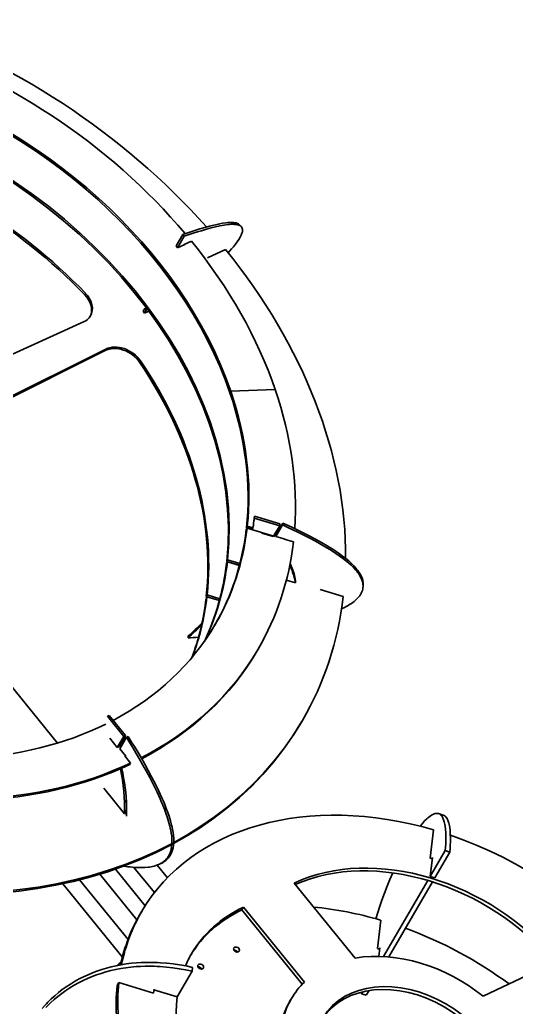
# Model space of a CAD drawing. Extents: x 95 to 1141, y 12 to 831.
# Drawn here: x 858.2 to 925.1, y 661 to 794 of the extents above; entities that cross this region are included whole.
import ezdxf

# ---------------------------------------------------------------- set-up
doc = ezdxf.new("R2010")
doc.units = 0

msp = doc.modelspace()

# ---------------------------------------------------------------- linework, layer by layer
at = {"color": 7, "lineweight": 35, "ltscale": 0.044715}
for p, q in [((879.23, 763.53), (880.14, 765.07)), ((879.44, 763.28), (880.34, 764.83)), ((892.66, 724.39), (893.56, 725.94)), ((892.69, 724.65), (893.59, 726.19)), ((871.64, 695.78), (872.55, 697.32))]:
    msp.add_line(p, q, dxfattribs=at)
at = {"color": 7, "lineweight": 35, "ltscale": 0.007941}
for p, q in [((880.34, 764.83), (880.14, 765.07)), ((888.04, 766.09), (887.84, 766.33)), ((875.22, 754.86), (875.02, 755.11))]:
    msp.add_line(p, q, dxfattribs=at)
at = {"color": 7, "lineweight": 35, "ltscale": 0.026708}
msp.add_line((880.4, 763.74), (879.44, 763.28), dxfattribs=at)
at = {"color": 7, "lineweight": 35, "ltscale": 0.026722}
msp.add_line((881.29, 764.16), (880.32, 763.71), dxfattribs=at)
at = {"color": 7, "lineweight": 35, "ltscale": 0.007942}
for p, q in [((879.44, 763.28), (879.23, 763.53)), ((874.99, 754.47), (874.79, 754.72))]:
    msp.add_line(p, q, dxfattribs=at)
at = {"color": 7, "lineweight": 35, "ltscale": 0.066771}
msp.add_line((885.88, 763.06), (883.47, 761.92), dxfattribs=at)
at = {"color": 7, "lineweight": 13, "ltscale": 0.00559}
msp.add_line((866.9, 756.98), (867.01, 757.17), dxfattribs=at)
at = {"color": 7, "lineweight": 35, "ltscale": 0.011179}
for p, q in [((875.02, 755.11), (874.79, 754.72)), ((874.38, 673.49), (874.61, 673.87)), ((871.29, 663.88), (871.52, 664.27))]:
    msp.add_line(p, q, dxfattribs=at)
at = {"color": 7, "lineweight": 35, "ltscale": 0.011178}
for p, q in [((875.22, 754.86), (874.99, 754.47)), ((888.08, 674.06), (888.31, 674.44)), ((894.53, 661.72), (894.76, 662.11))]:
    msp.add_line(p, q, dxfattribs=at)
at = {"color": 7, "lineweight": 35, "ltscale": 0.015722}
msp.add_line((875.56, 754.74), (874.99, 754.47), dxfattribs=at)
at = {"color": 7, "lineweight": 35, "ltscale": 0.005493}
msp.add_line((875.18, 755.25), (875.02, 755.11), dxfattribs=at)
at = {"color": 7, "lineweight": 35, "ltscale": 0.00517}
msp.add_line((875.37, 755), (875.22, 754.86), dxfattribs=at)
at = {"color": 7, "lineweight": 35}
for p, q in [((834.06, 738.56), (866.78, 753.29)), ((837.98, 733.74), (869.77, 749.62)), ((838.06, 733.64), (869.66, 749.43))]:
    msp.add_line(p, q, dxfattribs=at)
at = {"color": 7, "lineweight": 13, "ltscale": 0.005589}
for p, q in [((869.66, 749.43), (869.77, 749.62)), ((874.31, 747.87), (874.43, 748.06))]:
    msp.add_line(p, q, dxfattribs=at)
at = {"color": 7, "lineweight": 35, "ltscale": 0.00559}
for p, q in [((886.47, 743.75), (886.58, 743.95)), ((886.47, 743.75), (886.58, 743.95)), ((888.68, 725.31), (888.79, 725.51)), ((892.45, 724.45), (892.57, 724.64)), ((886.06, 721.03), (886.17, 721.23)), ((890.16, 708.99), (890.27, 709.19)), ((896.15, 699.41), (896.26, 699.6))]:
    msp.add_line(p, q, dxfattribs=at)
at = {"color": 7, "lineweight": 35, "ltscale": 0.149929}
msp.add_line((886.58, 743.95), (892.58, 744.18), dxfattribs=at)
msp.add_line((886.58, 743.95), (892.58, 744.18), dxfattribs=at)
at = {"color": 7, "lineweight": 35, "ltscale": 0.00642}
for p, q in [((889.76, 726.86), (889.79, 727.11)), ((893.19, 725.83), (893.22, 726.09)), ((893.56, 725.94), (893.59, 726.19)), ((892.66, 724.39), (892.69, 724.65)), ((895.31, 718.14), (895.34, 718.4)), ((904.41, 717.48), (904.44, 717.73)), ((880.84, 710.73), (880.87, 710.98)), ((876.26, 663.38), (876.23, 663.12))]:
    msp.add_line(p, q, dxfattribs=at)
at = {"color": 7, "lineweight": 35, "ltscale": 0.089647}
msp.add_line((889.76, 726.86), (893.19, 725.83), dxfattribs=at)
at = {"color": 7, "lineweight": 35, "ltscale": 0.089649}
msp.add_line((889.79, 727.11), (893.22, 726.09), dxfattribs=at)
at = {"color": 7, "lineweight": 35, "ltscale": 0.005589}
for p, q in [((888.7, 725.57), (888.82, 725.76)), ((886.03, 720.78), (886.14, 720.97)), ((883.27, 716.05), (883.38, 716.24)), ((883.29, 716.3), (883.41, 716.5)), ((873, 693.66), (873.11, 693.85))]:
    msp.add_line(p, q, dxfattribs=at)
at = {"color": 7, "lineweight": 35, "ltscale": 0.022023}
msp.add_line((888.7, 725.57), (889.55, 725.32), dxfattribs=at)
at = {"color": 7, "lineweight": 35, "ltscale": 0.097797}
msp.add_line((888.79, 725.51), (892.54, 724.39), dxfattribs=at)
at = {"color": 7, "lineweight": 35, "ltscale": 0.020036}
msp.add_line((888.82, 725.76), (889.59, 725.53), dxfattribs=at)
at = {"color": 7, "lineweight": 35, "ltscale": 0.042641}
for p, q in [((893.19, 725.83), (892.33, 724.36)), ((872.42, 697.56), (871.56, 696.08))]:
    msp.add_line(p, q, dxfattribs=at)
at = {"color": 7, "lineweight": 35, "ltscale": 0.04075}
msp.add_line((892.33, 724.36), (890.77, 724.83), dxfattribs=at)
at = {"color": 7, "lineweight": 35, "ltscale": 0.001486}
msp.add_line((892.4, 724.47), (892.45, 724.45), dxfattribs=at)
at = {"color": 7, "lineweight": 35, "ltscale": 0.000903023}
for p, q in [((892.45, 724.45), (892.45, 724.42)), ((893.82, 724.01), (893.82, 724.04))]:
    msp.add_line(p, q, dxfattribs=at)
at = {"color": 7, "lineweight": 35, "ltscale": 0.001487}
msp.add_line((892.51, 724.66), (892.57, 724.64), dxfattribs=at)
at = {"color": 7, "lineweight": 35, "ltscale": 0.006422}
for p, q in [((892.57, 724.64), (892.54, 724.39)), ((876.2, 662.87), (876.23, 663.12))]:
    msp.add_line(p, q, dxfattribs=at)
at = {"color": 7, "lineweight": 35, "ltscale": 0.032599}
msp.add_line((893.91, 724.02), (892.66, 724.39), dxfattribs=at)
at = {"color": 7, "lineweight": 35, "ltscale": 0.001001}
msp.add_line((893.79, 724.02), (893.79, 724.06), dxfattribs=at)
at = {"color": 7, "lineweight": 35, "ltscale": 0.00079902}
msp.add_line((893.82, 724.04), (893.79, 724.05), dxfattribs=at)
at = {"color": 7, "lineweight": 35, "ltscale": 0.032615}
msp.add_line((895.04, 723.64), (893.79, 724.02), dxfattribs=at)
at = {"color": 7, "lineweight": 35, "ltscale": 0.001014}
msp.add_line((893.91, 724.02), (893.89, 723.99), dxfattribs=at)
at = {"color": 7, "lineweight": 35, "ltscale": 0.043308}
msp.add_line((886.17, 721.23), (887.83, 720.73), dxfattribs=at)
at = {"color": 7, "lineweight": 35, "ltscale": 0.044825}
msp.add_line((886.06, 721.03), (887.77, 720.52), dxfattribs=at)
at = {"color": 7, "lineweight": 35, "ltscale": 0.042401}
msp.add_line((886.14, 720.97), (887.77, 720.49), dxfattribs=at)
at = {"color": 7, "lineweight": 35, "ltscale": 0.031797}
msp.add_line((895.31, 718.14), (894.09, 718.51), dxfattribs=at)
at = {"color": 7, "lineweight": 35, "ltscale": 0.081499}
msp.add_line((901.76, 716.31), (898.63, 717.24), dxfattribs=at)
at = {"color": 7, "lineweight": 35, "ltscale": 0.046343}
msp.add_line((883.29, 716.3), (885.07, 715.77), dxfattribs=at)
at = {"color": 7, "lineweight": 35, "ltscale": 0.043913}
msp.add_line((885.06, 715.74), (883.38, 716.24), dxfattribs=at)
at = {"color": 7, "lineweight": 35, "ltscale": 0.04486}
msp.add_line((883.41, 716.5), (885.13, 715.98), dxfattribs=at)
at = {"color": 7, "lineweight": 35, "ltscale": 0.486375}
msp.add_line((851.01, 711.64), (863.28, 696.55), dxfattribs=at)
at = {"color": 7, "lineweight": 35, "ltscale": 0.006677}
for p, q in [((869.98, 700.15), (870.22, 700.27)), ((872.18, 697.44), (872.42, 697.56)), ((871.32, 695.97), (871.56, 696.08)), ((876.98, 680.22), (877.22, 680.33))]:
    msp.add_line(p, q, dxfattribs=at)
at = {"color": 7, "lineweight": 35, "ltscale": 0.087354}
msp.add_line((869.98, 700.15), (872.18, 697.44), dxfattribs=at)
at = {"color": 7, "lineweight": 35, "ltscale": 0.087353}
msp.add_line((870.22, 700.27), (872.42, 697.56), dxfattribs=at)
at = {"color": 7, "lineweight": 35, "ltscale": 0.039707}
msp.add_line((871.32, 695.97), (870.32, 697.2), dxfattribs=at)
at = {"color": 7, "lineweight": 35, "ltscale": 0.042639}
msp.add_line((872.18, 697.44), (871.32, 695.97), dxfattribs=at)
at = {"color": 7, "lineweight": 35, "ltscale": 0.006678}
for p, q in [((872.55, 697.32), (872.79, 697.44)), ((872.28, 687), (872.52, 687.11))]:
    msp.add_line(p, q, dxfattribs=at)
at = {"color": 7, "lineweight": 35, "ltscale": 0.031766}
msp.add_line((872.45, 694.79), (871.64, 695.78), dxfattribs=at)
at = {"color": 7, "lineweight": 35, "ltscale": 0.002084}
msp.add_line((872.31, 694.84), (872.38, 694.87), dxfattribs=at)
at = {"color": 7, "lineweight": 35, "ltscale": 0.03178}
msp.add_line((873.11, 693.85), (872.31, 694.84), dxfattribs=at)
at = {"color": 7, "lineweight": 35, "ltscale": 0.000845687}
msp.add_line((872.39, 694.73), (872.42, 694.75), dxfattribs=at)
at = {"color": 7, "lineweight": 35, "ltscale": 0.002163}
msp.add_line((872.45, 694.79), (872.4, 694.72), dxfattribs=at)
at = {"color": 7, "lineweight": 35, "ltscale": 0.111177}
msp.add_line((872.28, 687), (869.48, 690.45), dxfattribs=at)
at = {"color": 7, "lineweight": 35, "ltscale": 0.016305}
for p, q in [((914.59, 687.04), (915.21, 686.85)), ((915.5, 682.05), (916.12, 681.86))]:
    msp.add_line(p, q, dxfattribs=at)
at = {"color": 7, "lineweight": 35, "ltscale": 0.096313}
msp.add_line((913.89, 684.86), (913.45, 681.03), dxfattribs=at)
at = {"color": 7, "lineweight": 35, "ltscale": 0.100609}
for p, q in [((913.47, 678.58), (915.5, 682.05)), ((914.1, 678.39), (916.12, 681.86)), ((879.38, 662.35), (881.41, 665.82))]:
    msp.add_line(p, q, dxfattribs=at)
at = {"color": 7, "lineweight": 35, "ltscale": 0.054752}
msp.add_line((876.67, 680.09), (878.06, 678.39), dxfattribs=at)
at = {"color": 7, "lineweight": 35, "ltscale": 0.00762}
for p, q in [((913.45, 681.03), (913.75, 680.95)), ((906.64, 668.78), (906.35, 668.87))]:
    msp.add_line(p, q, dxfattribs=at)
at = {"color": 7, "lineweight": 35, "ltscale": 0.06418}
msp.add_line((913.77, 681.13), (913.47, 678.58), dxfattribs=at)
at = {"color": 7, "lineweight": 35, "ltscale": 0.004627}
msp.add_line((913.77, 681.13), (913.67, 680.97), dxfattribs=at)
at = {"color": 7, "lineweight": 35, "ltscale": 0.198034}
msp.add_line((868.96, 678.88), (873.96, 672.74), dxfattribs=at)
at = {"color": 7, "lineweight": 35, "ltscale": 0.158937}
msp.add_line((871.06, 679.56), (875.07, 674.63), dxfattribs=at)
at = {"color": 7, "lineweight": 35, "ltscale": 0.109303}
msp.add_line((873.56, 679.8), (876.32, 676.41), dxfattribs=at)
at = {"color": 7, "lineweight": 35, "ltscale": 0.016303}
for p, q in [((913.47, 678.58), (914.1, 678.39)), ((904.23, 662.74), (904.85, 662.56))]:
    msp.add_line(p, q, dxfattribs=at)
at = {"color": 7, "lineweight": 35, "ltscale": 0.317747}
msp.add_line((863.97, 677.59), (871.99, 667.73), dxfattribs=at)
at = {"color": 7, "lineweight": 35, "ltscale": 0.258365}
msp.add_line((866.24, 678.12), (872.76, 670.1), dxfattribs=at)
at = {"color": 7, "lineweight": 35, "ltscale": 0.325524}
for p, q in [((903.35, 667.58), (895.13, 677.68)), ((896.52, 664.34), (888.31, 674.44))]:
    msp.add_line(p, q, dxfattribs=at)
at = {"color": 7, "lineweight": 35, "ltscale": 0.296594}
msp.add_line((913.15, 678.03), (907.17, 667.79), dxfattribs=at)
at = {"color": 7, "lineweight": 35, "ltscale": 0.292505}
msp.add_line((913.78, 677.84), (907.88, 667.74), dxfattribs=at)
at = {"color": 7, "lineweight": 35, "ltscale": 0.32265}
msp.add_line((896.23, 664.05), (888.08, 674.06), dxfattribs=at)
at = {"color": 7, "lineweight": 35, "ltscale": 0.096315}
msp.add_line((906.35, 668.87), (906.79, 672.7), dxfattribs=at)
at = {"color": 7, "lineweight": 35, "ltscale": 0.02905}
msp.add_line((906.53, 667.81), (906.67, 668.96), dxfattribs=at)
at = {"color": 7, "lineweight": 35, "ltscale": 0.004629}
msp.add_line((906.67, 668.96), (906.57, 668.8), dxfattribs=at)
at = {"color": 7, "lineweight": 35, "ltscale": 0.273706}
msp.add_line((920.58, 662.44), (930.47, 667.13), dxfattribs=at)
at = {"color": 7, "lineweight": 35, "ltscale": 0.012835}
msp.add_line((881.41, 665.82), (881.46, 666.33), dxfattribs=at)
at = {"color": 7, "lineweight": 35, "ltscale": 0.122246}
msp.add_line((871.52, 664.27), (876.2, 662.87), dxfattribs=at)
at = {"color": 7, "lineweight": 35, "ltscale": 0.081521}
msp.add_line((876.25, 663.29), (879.38, 662.35), dxfattribs=at)
at = {"color": 7, "lineweight": 35, "ltscale": 0.008761}
msp.add_line((904.41, 663.05), (904.23, 662.74), dxfattribs=at)
at = {"color": 7, "lineweight": 35, "ltscale": 0.006745}
msp.add_line((904.23, 662.74), (904.26, 663.01), dxfattribs=at)
at = {"color": 7, "lineweight": 35, "ltscale": 0.018775}
msp.add_line((905.23, 663.2), (904.85, 662.56), dxfattribs=at)
at = {"color": 7, "lineweight": 35}
for points in [[(880.14, 765.07), (881.34, 765.48), (881.9, 765.66), (882.44, 765.83), (883.11, 766.03), (883.75, 766.2), (884.33, 766.34), (884.94, 766.48), (885.49, 766.58), (885.99, 766.65), (886.21, 766.67), (886.43, 766.68), (886.77, 766.69), (886.92, 766.68), (887.07, 766.66), (887.2, 766.64), (887.32, 766.62), (887.49, 766.57), (887.63, 766.5), (887.74, 766.42), (887.84, 766.33)], [(880.34, 764.83), (881.54, 765.23), (882.1, 765.41), (882.64, 765.58), (883.31, 765.78), (883.95, 765.95), (884.53, 766.1), (885.14, 766.23), (885.69, 766.33), (886.19, 766.4), (886.41, 766.42), (886.63, 766.44), (886.97, 766.44), (887.12, 766.43), (887.27, 766.42), (887.4, 766.4), (887.52, 766.37), (887.69, 766.32), (887.83, 766.26), (887.94, 766.18), (888.04, 766.09)], [(888.04, 766.09), (888.1, 765.99), (888.15, 765.88), (888.17, 765.76), (888.18, 765.63), (888.17, 765.54), (888.16, 765.44), (888.13, 765.34), (888.1, 765.23), (888.06, 765.1), (888, 764.97), (887.86, 764.7), (887.69, 764.4), (887.48, 764.08), (887.23, 763.75), (886.95, 763.39), (886.72, 763.12), (886.26, 762.59)], [(893.56, 725.94), (894.28, 725.61), (894.97, 725.28), (895.62, 724.97), (896.24, 724.67), (897.15, 724.2), (898, 723.75), (898.79, 723.31), (899.54, 722.87), (899.93, 722.63), (900.3, 722.4), (900.77, 722.09), (901.22, 721.78), (901.63, 721.48), (902.06, 721.15), (902.45, 720.82), (902.81, 720.5), (903.13, 720.19), (903.43, 719.86), (903.56, 719.7), (903.69, 719.54), (903.84, 719.33), (903.97, 719.12), (904.09, 718.92), (904.21, 718.66), (904.3, 718.42), (904.37, 718.17), (904.41, 717.94), (904.42, 717.7), (904.41, 717.48)], [(893.59, 726.19), (894.31, 725.86), (895, 725.54), (895.65, 725.23), (896.27, 724.92), (897.17, 724.46), (898.03, 724.01), (898.82, 723.56), (899.57, 723.13), (899.96, 722.89), (900.33, 722.65), (900.8, 722.34), (901.24, 722.04), (901.66, 721.74), (902.09, 721.41), (902.48, 721.08), (902.84, 720.76), (903.16, 720.44), (903.46, 720.12), (903.59, 719.95), (903.72, 719.79), (903.87, 719.58), (904, 719.38), (904.12, 719.17), (904.24, 718.92), (904.33, 718.67), (904.4, 718.43), (904.44, 718.19), (904.45, 717.96), (904.44, 717.73)], [(894.55, 720.54), (894.75, 720.07), (894.85, 719.83), (894.93, 719.59), (895.05, 719.23), (895.15, 718.87), (895.24, 718.51), (895.31, 718.14)], [(894.59, 720.76), (894.79, 720.3), (894.97, 719.83), (895.12, 719.36), (895.24, 718.88), (895.34, 718.4)], [(904.41, 717.48), (904.38, 717.29), (904.33, 717.1), (904.26, 716.92), (904.18, 716.75), (904.12, 716.63), (904.05, 716.52), (903.97, 716.4), (903.89, 716.29), (903.73, 716.1), (903.55, 715.92), (903.36, 715.75), (903.2, 715.62), (903.04, 715.49), (902.86, 715.37), (902.67, 715.24), (902.32, 715.03), (901.94, 714.82), (901.53, 714.62)], [(872.55, 697.32), (873.01, 696.57), (873.46, 695.84), (873.87, 695.15), (874.26, 694.48), (874.77, 693.59), (875.25, 692.73), (875.7, 691.89), (876.21, 690.9), (876.68, 689.94), (877.09, 689.04), (877.28, 688.6), (877.46, 688.18), (877.67, 687.63), (877.87, 687.1), (878.04, 686.59), (878.23, 685.97), (878.39, 685.37), (878.45, 685.09), (878.51, 684.82), (878.58, 684.39), (878.64, 683.99), (878.66, 683.6), (878.67, 683.24), (878.66, 682.9), (878.63, 682.59), (878.58, 682.3), (878.51, 682.03), (878.43, 681.77), (878.33, 681.53), (878.21, 681.31), (878.07, 681.1), (877.94, 680.94), (877.8, 680.78), (877.64, 680.64), (877.47, 680.51), (877.36, 680.43), (877.23, 680.35), (876.98, 680.22)], [(872.79, 697.44), (873.25, 696.69), (873.7, 695.95), (874.11, 695.26), (874.51, 694.59), (875.02, 693.7), (875.49, 692.84), (875.94, 692.01), (876.45, 691.01), (876.92, 690.06), (877.33, 689.15), (877.52, 688.72), (877.7, 688.29), (877.91, 687.74), (878.11, 687.21), (878.28, 686.71), (878.47, 686.08), (878.63, 685.49), (878.7, 685.21), (878.75, 684.93), (878.83, 684.51), (878.88, 684.1), (878.91, 683.72), (878.91, 683.36), (878.9, 683.01), (878.87, 682.7), (878.82, 682.41), (878.76, 682.14), (878.67, 681.88), (878.57, 681.65), (878.45, 681.42), (878.31, 681.22), (878.18, 681.05), (878.04, 680.9), (877.88, 680.76), (877.72, 680.63), (877.6, 680.54), (877.48, 680.47), (877.22, 680.33)], [(871.74, 693.09), (871.89, 692.33), (872.02, 691.59), (872.12, 690.84), (872.2, 690.06), (872.26, 689.28), (872.3, 688.51), (872.3, 687.75), (872.28, 687)], [(871.89, 693.15), (872.04, 692.5), (872.17, 691.84), (872.29, 691.2), (872.38, 690.56), (872.46, 689.9), (872.52, 689.25), (872.56, 688.61), (872.57, 687.97), (872.57, 687.34), (872.55, 686.71)], [(914.59, 687.04), (914.52, 687.06), (914.45, 687.07), (914.37, 687.07), (914.3, 687.07), (914.14, 687.04), (913.98, 686.99), (913.8, 686.92), (913.64, 686.82), (913.46, 686.71), (913.28, 686.57), (913.14, 686.46), (913, 686.33), (912.71, 686.05), (912.41, 685.72), (912.09, 685.35)], [(915.5, 682.05), (915.53, 682.51), (915.55, 682.94), (915.56, 683.48), (915.56, 683.99), (915.55, 684.46), (915.51, 684.94), (915.46, 685.37), (915.43, 685.57), (915.39, 685.77), (915.36, 685.93), (915.31, 686.08), (915.23, 686.33), (915.18, 686.45), (915.12, 686.55), (915.07, 686.64), (915.01, 686.73), (914.91, 686.84), (914.81, 686.93), (914.7, 686.99), (914.59, 687.04)], [(916.12, 681.86), (916.15, 682.32), (916.17, 682.75), (916.18, 683.3), (916.18, 683.8), (916.17, 684.27), (916.14, 684.75), (916.09, 685.18), (916.06, 685.38), (916.02, 685.58), (915.98, 685.74), (915.94, 685.89), (915.85, 686.15), (915.8, 686.26), (915.75, 686.36), (915.69, 686.46), (915.63, 686.54), (915.54, 686.65), (915.44, 686.74), (915.33, 686.8), (915.21, 686.85)], [(876.98, 680.22), (876.75, 680.12), (876.51, 680.04), (876.26, 679.96), (876.07, 679.92), (875.88, 679.88), (875.67, 679.84), (875.46, 679.81), (875.03, 679.78), (874.59, 679.76), (874.13, 679.77), (873.67, 679.79), (873.36, 679.82), (873.05, 679.85), (872.72, 679.89), (872.2, 679.98)], [(908.42, 679.05), (908.04, 678.18), (907.66, 677.27), (907.3, 676.34), (906.96, 675.39), (906.68, 674.57), (906.41, 673.73), (906.15, 672.88)], [(881.46, 666.33), (880.58, 666.51), (879.7, 666.66), (878.84, 666.78), (877.99, 666.87), (877.15, 666.94), (876.74, 666.96), (876.33, 666.98), (875.72, 666.99), (875.11, 666.98), (874.52, 666.96), (873.92, 666.93), (873.22, 666.87), (872.52, 666.78), (871.84, 666.67), (871.16, 666.55), (870.5, 666.4), (869.85, 666.23), (869.21, 666.04), (868.58, 665.82), (867.97, 665.59), (867.37, 665.34), (866.78, 665.07), (866.16, 664.76), (865.57, 664.43), (864.99, 664.08), (864.43, 663.71), (863.89, 663.33), (863.38, 662.93), (862.88, 662.51), (862.41, 662.08), (862.19, 661.86), (861.97, 661.64), (861.76, 661.41), (861.55, 661.19), (861.2, 660.77)], [(881.41, 665.82), (880.52, 666), (879.65, 666.15), (878.78, 666.27), (877.93, 666.36), (877.1, 666.43), (876.68, 666.45), (876.27, 666.47), (875.66, 666.48), (875.05, 666.47), (874.46, 666.45), (873.87, 666.42), (873.16, 666.36), (872.46, 666.27), (871.78, 666.16), (871.1, 666.04), (870.44, 665.89), (869.79, 665.72), (869.15, 665.52), (868.52, 665.31), (867.91, 665.08), (867.31, 664.83), (866.72, 664.56), (866.11, 664.25), (865.51, 663.92), (864.93, 663.57), (864.37, 663.2), (863.83, 662.82), (863.32, 662.42), (862.82, 662), (862.35, 661.57), (862.13, 661.35), (861.91, 661.13), (861.7, 660.9)]]:
    msp.add_lwpolyline(points, dxfattribs=at)
for centre, radius, start, end in [((868.28, 729.03), 21.59, 350.0035, 353.2104), ((867.86, 728.82), 21.99, 353.5494, 354.8722), ((858.03, 736.81), 34.65, 311.1579, 315.2703), ((858.1, 737.03), 34.6, 311.1558, 315.3571), ((880.15, 733.54), 22.83, 271.7339, 275.2719), ((850.33, 688.07), 22.21, 357.5342, 3.8885)]:
    msp.add_arc(centre, radius, start, end, dxfattribs=at)
for centre, major_axis, start_param, end_param in [((831.49, 737.42), (64.77, -37.81), 1.154796, 1.849279), ((834.14, 741.96), (56.13, -32.77), 1.120583, 1.87315), ((834.03, 741.76), (50.38, -29.41), 0.708677, 1.8844), ((834.14, 741.96), (50.38, -29.41), 0.708677, 1.8844), ((831.38, 737.22), (50.38, -29.41), 0.319318, 1.884412), ((831.49, 737.42), (50.38, -29.41), 0.319318, 1.884412), ((828.62, 732.49), (50.38, -29.41), 1.207753, 1.8844), ((828.73, 732.69), (50.38, -29.41), 1.207753, 1.8844), ((834.14, 741.96), (56.14, -32.77), 0.708726, 1.099295), ((831.49, 737.42), (64.77, -37.81), 0.402007, 1.099637), ((864.82, 755.77), (2.88, -1.68), 0.000013, 1.207753), ((864.71, 755.58), (2.88, -1.68), 0.045066, 1.207753), ((864.82, 755.77), (2.88, -1.68), 5.796794, 6.283198), ((871.7, 746.99), (2.88, -1.68), 0.995965, 2.690108), ((871.81, 747.18), (2.88, -1.68), 0.995965, 2.690108), ((828.62, 732.49), (50.38, -29.41), 0.319318, 0.995965), ((828.73, 732.69), (50.38, -29.41), 0.319318, 0.995965), ((834.03, 741.76), (50.38, -29.41), 0.319318, 0.708677), ((834.14, 741.96), (50.38, -29.41), 0.319318, 0.708677), ((834.14, 741.96), (56.14, -32.77), 0.349831, 0.708726), ((834.03, 741.76), (50.38, -29.41), 0.002585, 0.313603), ((834.14, 741.96), (50.38, -29.41), 6.283139, 6.596789), ((834.14, 741.96), (56.14, -32.77), 6.283178, 6.597082), ((831.38, 737.22), (50.38, -29.41), 0.06343, 0.313603), ((831.49, 737.42), (50.38, -29.41), 0.060844, 0.313603), ((828.62, 732.49), (50.38, -29.41), 0.126937, 0.313603), ((828.73, 732.69), (50.38, -29.41), 0.124332, 0.313603), ((831.49, 737.42), (64.77, -37.81), 6.283139, 6.597424), ((834.14, 741.96), (50.38, -29.41), 5.851206, 6.283139), ((834.14, 741.96), (56.14, -32.77), 5.842214, 6.283178), ((834.03, 741.76), (56.14, -32.77), 5.84598, 6.283178), ((831.38, 737.22), (64.77, -37.81), 5.041066, 6.283139), ((831.49, 737.42), (64.77, -37.81), 5.040919, 6.283139), ((834.14, 741.96), (50.38, -29.41), 5.043272, 5.826884), ((834.03, 741.76), (56.14, -32.77), 5.041942, 5.811684), ((834.14, 741.96), (56.14, -32.77), 5.040778, 5.811684), ((910.59, 652.87), (35.98, -21.01), 1.895257, 3.141602), ((910.59, 652.87), (35.98, -21.01), 0.39501, 1.836473), ((911.17, 657.97), (23.03, -13.44), 1.101859, 2.672655), ((910.94, 657.59), (23.03, -13.44), 1.112077, 2.652502), ((910.37, 652.48), (35.98, -21.01), 3.141602, 3.377834), ((910.59, 652.87), (35.98, -21.01), 3.141602, 3.389469), ((904.12, 654.35), (23.03, -13.44), 2.672655, 3.13031), ((904.34, 654.73), (23.03, -13.44), 2.672655, 3.141635), ((903.49, 640.7), (35.98, -21.01), 1.895257, 2.126148), ((903.49, 640.7), (35.98, -21.01), 1.426657, 1.809199), ((904.34, 654.73), (23.03, -13.44), 3.141635, 3.234844), ((887.38, 668.73), (0.36, -0.21), 3.458053, 6.283152), ((887.38, 668.73), (0.36, -0.21), 3.141559, 3.458053), ((887.38, 668.73), (0.36, -0.21), 6.283152, 9.424744), ((887.15, 668.34), (0.36, -0.21), 0.808405, 2.332938), ((910.59, 652.87), (15.83, -9.24), 1.36191, 2.412604), ((903.49, 640.7), (35.98, -21.01), 2.919105, 2.942413), ((882.55, 666.44), (0.36, -0.21), 3.141559, 3.458053), ((882.55, 666.44), (0.36, -0.21), 6.283152, 9.424744), ((882.55, 666.44), (0.36, -0.21), 3.458053, 6.283152), ((882.33, 666.05), (0.36, -0.21), 0.808405, 2.332938), ((910.59, 652.87), (35.98, -21.01), 3.466053, 5.020849), ((910.59, 652.87), (15.83, -9.24), 2.932706, 3.141622), ((910.37, 652.48), (11.51, -6.72), 0.022613, 3.119005), ((910.59, 652.87), (11.51, -6.72), 6.283152, 9.424744), ((910.37, 652.48), (35.98, -21.01), 3.466053, 5.020849), ((904.34, 654.73), (23.03, -13.44), 3.450273, 4.243451), ((910.37, 652.48), (15.83, -9.24), 3.141622, 3.96799), ((910.59, 652.87), (15.83, -9.24), 3.141622, 3.9834)]:
    msp.add_ellipse(centre, major_axis=major_axis, ratio=0.741704, start_param=start_param, end_param=end_param, dxfattribs=at)

doc.saveas('drawing.dxf')
